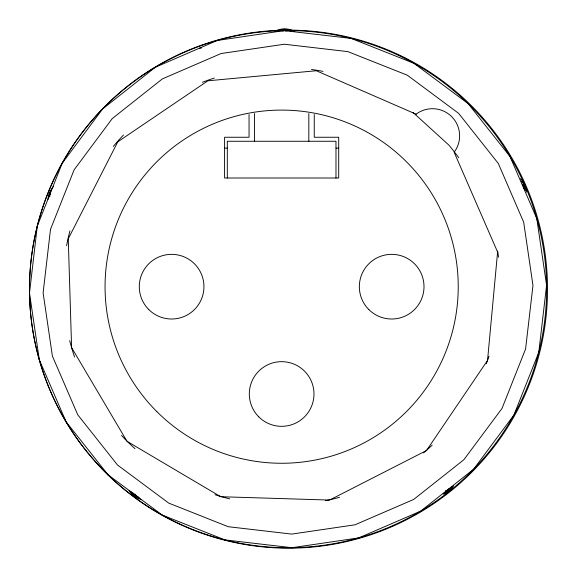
<?xml version="1.0" encoding="UTF-8"?>
<svg xmlns="http://www.w3.org/2000/svg" width="577" height="577" viewBox="0 0 577 577"><rect width="100%" height="100%" fill="white"/><g stroke="black" fill="none" stroke-linecap="round" stroke-linejoin="round"><path stroke-width="0.87" d="M284.18 30.451L283.74 30.956A0.851 0.851 0 0 1 285.197 30.357M50.156 194.737L50.495 194.341M524.19 187.72L524.154 187.121L523.231 186.746M415.555 114.773L416.089 114.181A27.169 27.169 0 0 1 454.142 152.234L497.59 252.048L487.536 360.437L426.468 450.558L329.517 500.071L220.717 496.718L127.005 441.318L71.606 347.614L68.252 238.806L117.766 141.855L207.886 80.794L316.275 70.74L416.089 114.181M135.833 495.16L135.162 495.174L135.04 494.085M284.295 30.256L284.894 30.256M524.104 187.792L523.757 188.362A0.851 0.851 0 0 0 523.959 188.268M199.584 48.122L201.38 48.122M224.597 148.123L227.309 148.123M335.98 148.123L338.699 148.123M412.988 112.436L448.819 145.051A218.834 218.834 0 0 1 458.722 157.687M446.872 490.558L447.543 490.58L447.665 489.491A0.851 0.851 0 0 1 447.478 490.681M285.002 30.451L285.442 30.956A0.851 0.851 0 0 0 285.327 30.531M335.98 178.005L335.98 141.264L227.309 141.264L227.309 178.005M314.249 114.506L314.249 137.254L338.699 137.254L338.699 178.005L224.597 178.005L224.597 137.254L249.048 137.254L249.048 114.506M308.818 113.561L308.818 141.264M254.479 113.561L254.479 141.264M48.728 197.853A13.596 13.596 0 0 1 50.899 191.16M49.463 196.245A6.801 6.801 0 0 1 50.552 192.898M47.985 199.469A20.397 20.397 0 0 1 53.445 186.616M49.903 196.324A3.397 3.397 0 0 1 49.831 195.444M50.293 194.204A1.702 1.702 0 0 1 50.581 193.865M277.789 31.108A13.596 13.596 0 0 1 291.392 31.108M281.194 30.631A6.801 6.801 0 0 1 287.995 30.631M274.392 31.584A20.397 20.397 0 0 1 294.789 31.584M282.189 30.934A3.397 3.397 0 0 1 286.993 30.934M283.119 30.898A1.702 1.702 0 0 1 286.062 30.898M521.247 181.135A13.596 13.596 0 0 1 525.726 190.533M523.671 186.724A0.851 0.851 0 0 1 524.248 187.943M522.748 184.222A6.801 6.801 0 0 1 524.991 188.924M520.389 178.654A20.397 20.397 0 0 1 526.469 192.141M522.769 185.267A3.397 3.397 0 0 1 524.551 189.004M523.512 186.284A1.702 1.702 0 0 1 524.255 188.571M452.007 486.671A13.596 13.596 0 0 1 443.143 493.559M447.283 490.782A0.851 0.851 0 0 1 446.634 490.767M448.192 489.613A1.702 1.702 0 0 1 446.245 491.027M445.819 490.897A1.702 1.702 0 0 1 445.444 490.666M448.993 489.765A6.801 6.801 0 0 1 446.144 491.835M453.623 485.848A20.397 20.397 0 0 1 443.54 494.237M448.935 488.589A3.397 3.397 0 0 1 445.934 491.438M139.562 498.16A13.596 13.596 0 0 1 130.698 491.265M136.071 495.362A0.851 0.851 0 0 1 134.888 494.72M138.285 496.847A6.801 6.801 0 0 1 132.782 492.852M140.846 499.393A20.397 20.397 0 0 1 129.082 490.443M136.771 496.04A3.397 3.397 0 0 1 134.023 494.042M136.46 495.621A1.702 1.702 0 0 1 134.513 494.208M488.993 356.254A218.834 218.834 0 0 1 486.303 363.77M432.159 445.134A218.834 218.834 0 0 1 423.54 452.873M339.514 497.316A218.834 218.834 0 0 1 325.587 500.656M229.725 498.86A218.834 218.834 0 0 1 215.055 494.734M135.004 448.711A218.834 218.834 0 0 1 121.559 435.476M74.57 357.04A218.834 218.834 0 0 1 69.68 340.668M66.586 245.788A218.834 218.834 0 0 1 69.94 230.865M113.323 146.428A218.834 218.834 0 0 1 123.5 135.011M202.433 82.273A218.834 218.834 0 0 1 214.298 78.061M311.501 69.485A218.834 218.834 0 0 1 323.012 71.382M497.634 251.06A218.834 218.834 0 0 1 498.55 257.227M37.303 226.018L29.506 293.066L39.323 359.846L66.095 421.809L107.986 474.734L162.151 515.016L224.9 539.899L291.948 547.703L358.728 537.887L420.691 511.114L473.616 469.216L513.898 415.051L538.788 352.309L546.585 285.262L536.769 218.481L509.996 156.511L468.106 103.586L413.94 63.311L351.191 38.421L284.144 30.624L217.363 40.44L155.393 67.213L102.468 109.103L62.193 163.269L37.303 226.018M50.502 229.336L43.109 292.856L52.413 356.124L77.772 414.827L117.463 464.968L168.78 503.13L228.225 526.707L291.738 534.093L355.006 524.796L413.709 499.43L463.85 459.739L502.012 408.429L525.589 348.984L532.975 285.464L523.678 222.195L498.319 163.493L458.628 113.352L407.312 75.198L347.866 51.62L284.353 44.227L221.085 53.531L162.375 78.89L112.241 118.581L74.08 169.898L50.502 229.336M108.13 475.059A259.023 259.023 0 0 0 539.683 352.41A259.023 259.023 0 0 0 217.695 39.993A259.023 259.023 0 0 0 108.13 475.059M107.986 474.734A258.568 258.568 0 0 0 538.788 352.309A258.568 258.568 0 0 0 217.363 40.44A258.568 258.568 0 0 0 107.986 474.734M368.818 309.539A32.326 32.326 0 0 0 422.905 295.042A32.326 32.326 0 0 0 383.308 255.452A32.326 32.326 0 0 0 368.818 309.539M156.778 411.545A176.591 176.591 0 0 0 452.217 332.381A176.591 176.591 0 0 0 235.943 116.107A176.591 176.591 0 0 0 156.778 411.545M148.758 309.539A32.326 32.326 0 0 0 202.844 295.042A32.326 32.326 0 0 0 163.248 255.452A32.326 32.326 0 0 0 148.758 309.539M258.784 416.854A32.326 32.326 0 0 0 312.878 402.357A32.326 32.326 0 0 0 273.282 362.76A32.326 32.326 0 0 0 258.784 416.854"/></g></svg>
